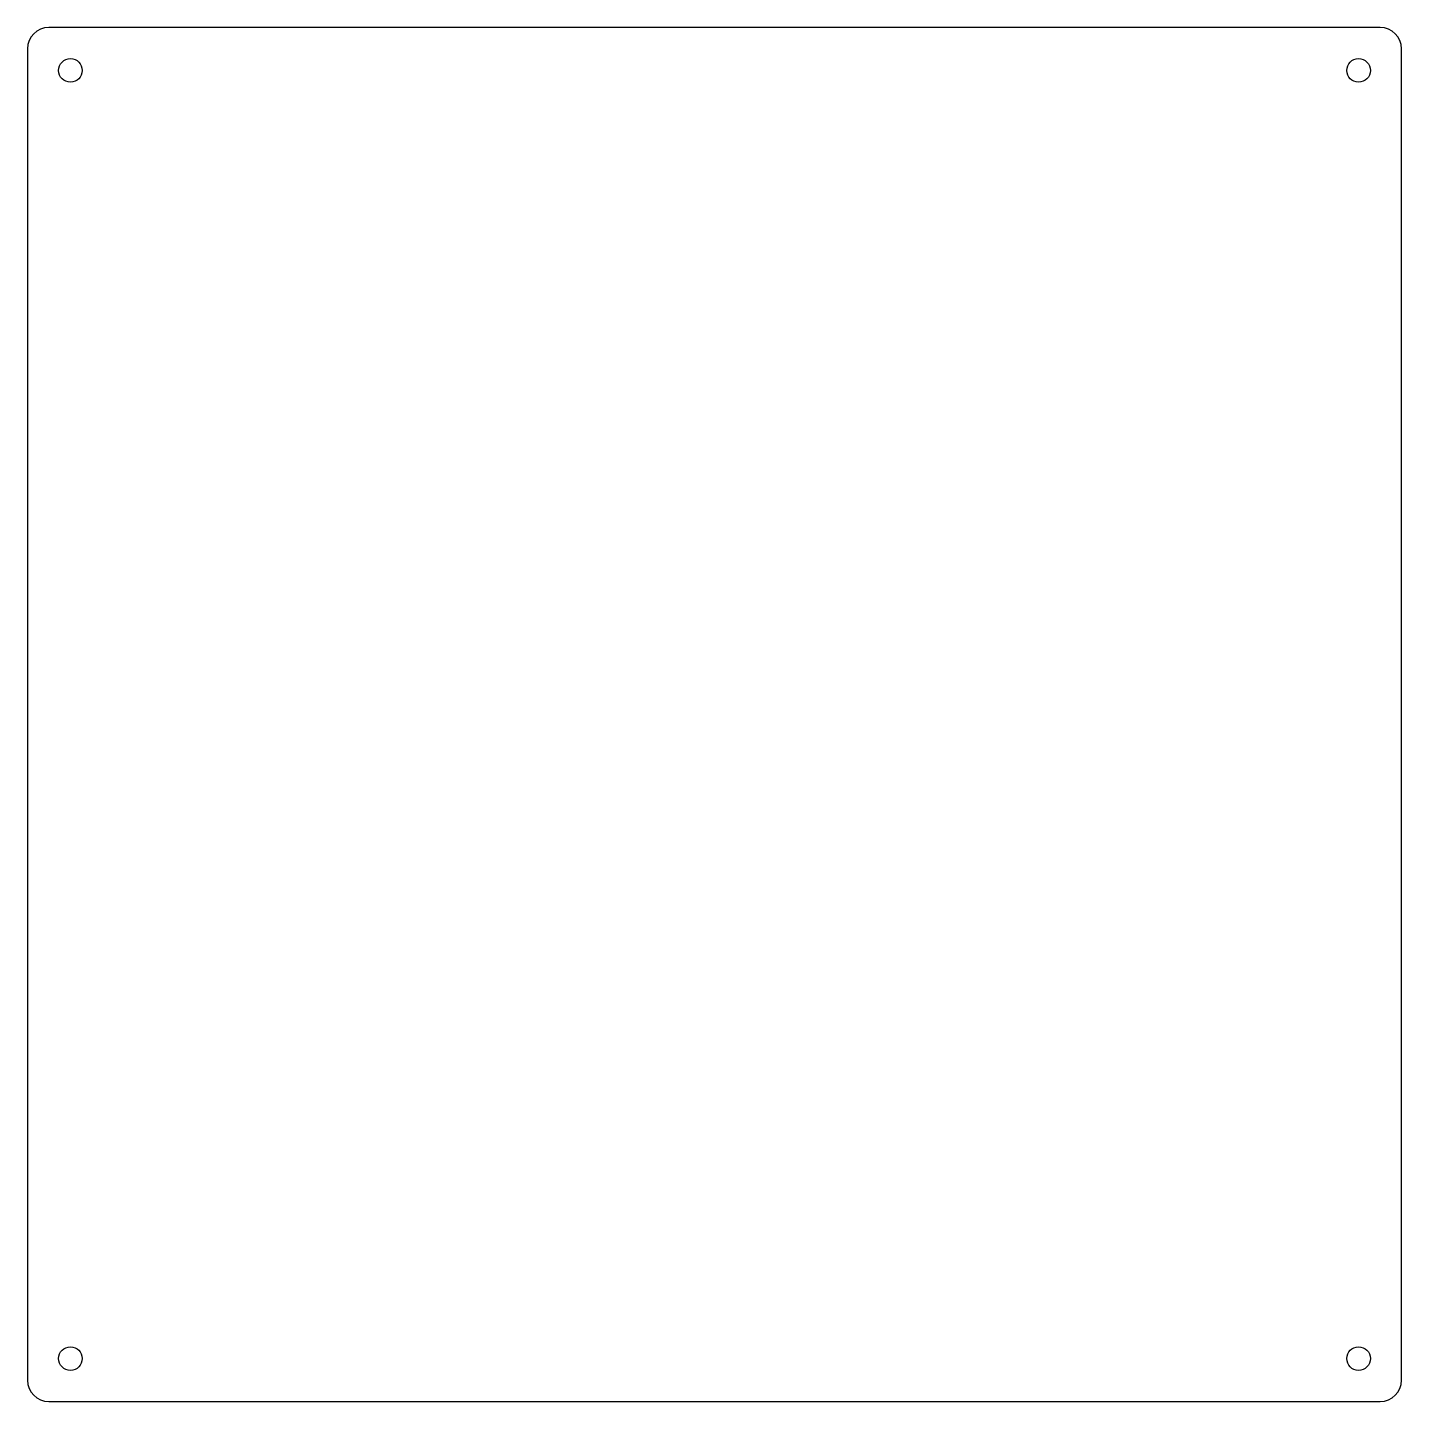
# Model space of a CAD drawing. Header units: millimetres. Extents: x -160 to 160, y -160 to 160.
import ezdxf

# ---------------------------------------------------------------- set-up
doc = ezdxf.new("R2010")
doc.units = ezdxf.units.MM

msp = doc.modelspace()

# ---------------------------------------------------------------- linework, layer by layer
at = {"color": 7, "linetype": 'Continuous', "lineweight": 25}
for p, q in [((155, 160), (-155, 160)), ((-160, 155), (-160, -155)), ((160, -155), (160, 155)), ((-155, -160), (155, -160))]:
    msp.add_line(p, q, dxfattribs=at)
for centre in [(-150, 150), (150, 150), (-150, -150), (150, -150)]:
    msp.add_circle(centre, 2.75, dxfattribs=at)
for centre, start, end in [((-155, 155), 90, 180), ((155, 155), 0, 90), ((-155, -155), 180, 270), ((155, -155), 270, 0)]:
    msp.add_arc(centre, 5, start, end, dxfattribs=at)

doc.saveas('drawing.dxf')
